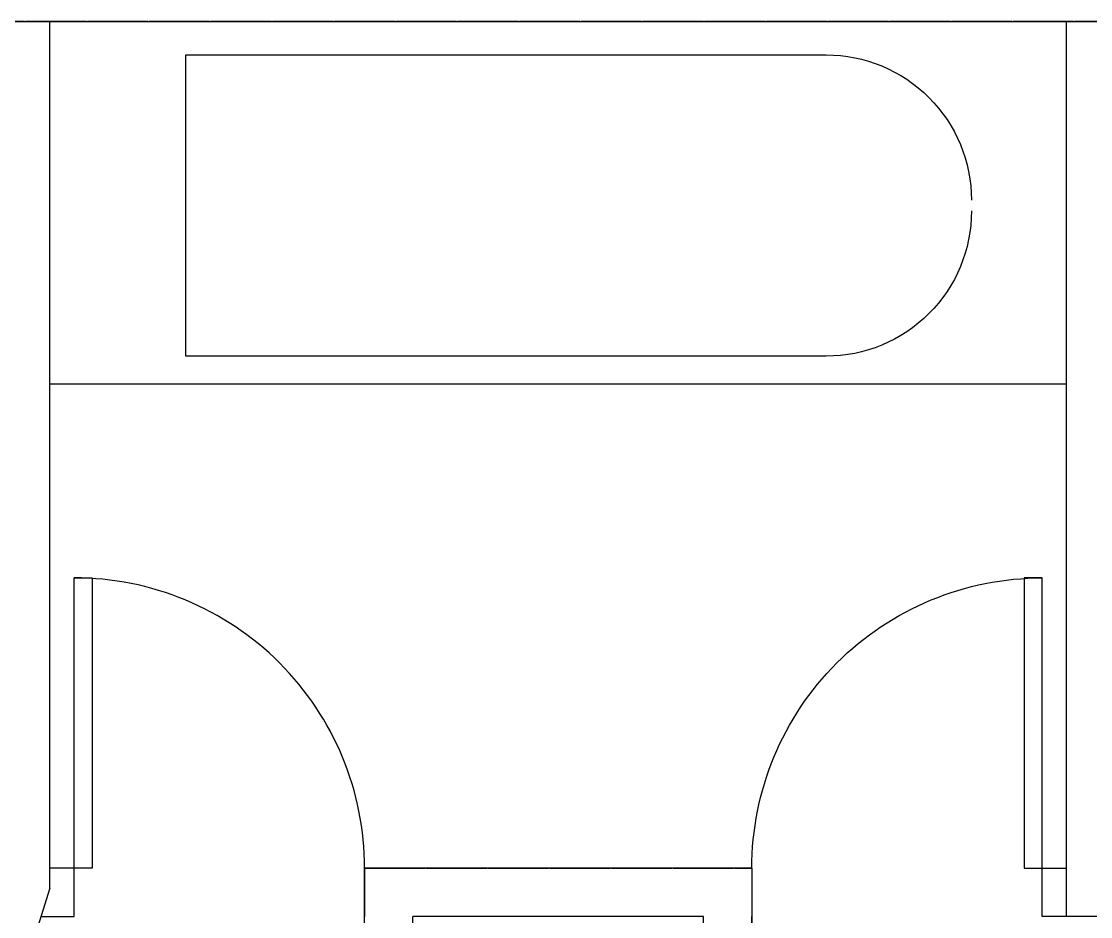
# Model space of a CAD drawing. Header units: inches. Extents: x -460 to 10305, y -938 to 5356.
# Drawn here: x 4341.6 to 4430, y 4574.2 to 4648.2 of the extents above; entities that cross this region are included whole.
import ezdxf

# ---------------------------------------------------------------- set-up
doc = ezdxf.new("R2010")
doc.units = ezdxf.units.IN
doc.header["$MEASUREMENT"] = 0
doc.linetypes.add('01-0263-04-DWG-BFP-ARCH$0$763', pattern=[5.0001, 5, -0.0001])
for name, color, linetype in [('01-0263-04-DWG-BFP-ARCH$0$SP-AREA', 250, '01-0263-04-DWG-BFP-ARCH$0$763'), ('01-0263-04-DWG-BFP-ARCH$0$SP-DOORS', 5, 'Continuous'), ('01-0263-04-DWG-BFP-ARCH$0$SP-FIXT', 35, 'Continuous'), ('01-0263-04-DWG-BFP-ARCH$0$SP-WALL', 7, 'Continuous')]:
    doc.layers.add(name, color=color, linetype=linetype)

# ---------------------------------------------------------------- blocks, each defined once
blk = doc.blocks.new('01-0263-04-DWG-BFP-ARCH$0$DOR01')
at = {"color": 0}
for p, q in [((1, 1), (0, 1)), ((0, 1), (0, 0)), ((1, 0), (1, 1)), ((0, 0), (1, 0))]:
    blk.add_line(p, q, dxfattribs=at)
blk = doc.blocks.new('01-0263-04-DWG-BFP-ARCH$0$DOR00')
at = {"color": 0}
for p, q in [((0, 1), (0, 0)), ((1, 0), (1, 1))]:
    blk.add_line(p, q, dxfattribs=at)
blk = doc.blocks.new('01-0263-04-DWG-BFP-ARCH', base_point=(1295.153, 1353.423))
at = {"layer": '01-0263-04-DWG-BFP-ARCH$0$SP-AREA'}
blk.add_lwpolyline([(1531.153, 1687.423), (1629.153, 1687.423), (1629.153, 1911.423), (1661.153, 1911.423), (1661.153, 1687.423), (1759.153, 1687.423), (1759.153, 1981.423), (1531.153, 1981.423), (1531.153, 1687.423)], close=True, dxfattribs=at)
at = {"layer": '01-0263-04-DWG-BFP-ARCH$0$SP-DOORS'}
for points in [[(1629.158, 1911.427, 0.414214), (1605.158, 1935.427, 0.414214)], [(1661.158, 1911.427, -0.414214), (1685.158, 1935.427, -0.414214)]]:
    blk.add_lwpolyline(points, format="xyb", dxfattribs=at)
at = {"layer": '01-0263-04-DWG-BFP-ARCH$0$SP-FIXT'}
blk.add_line((1687.158, 1951.427), (1603.158, 1951.427), dxfattribs=at)
blk.add_lwpolyline([(1679.309, 1965.753, -0.414214), (1667.309, 1953.753), (1614.392, 1953.753), (1614.392, 1978.653), (1667.309, 1978.653, -0.414214), (1679.309, 1966.653)], format="xyb", dxfattribs=at)
at = {"layer": '01-0263-04-DWG-BFP-ARCH$0$SP-WALL'}
for p, q in [((1531.158, 1981.427), (1759.158, 1981.427)), ((1603.158, 1909.77), (1603.158, 1981.427)), ((1687.158, 1907.427), (1687.158, 1981.427)), ((1605.158, 1911.427), (1603.158, 1911.427)), ((1605.158, 1911.427), (1603.158, 1911.427)), ((1629.158, 1687.427), (1629.158, 1911.427)), ((1661.158, 1911.427), (1629.158, 1911.427)), ((1685.158, 1911.427), (1687.158, 1911.427)), ((1602.422, 1907.427), (1605.158, 1907.427)), ((1633.158, 1687.427), (1633.158, 1907.427)), ((1657.158, 1907.427), (1633.158, 1907.427)), ((1657.158, 1687.427), (1657.158, 1907.427)), ((1661.158, 1687.427), (1661.158, 1907.427)), ((1691.158, 1907.427), (1685.158, 1907.427))]:
    blk.add_line(p, q, dxfattribs=at)
blk.add_lwpolyline([(1603.158, 1909.77), (1590.251, 1868.668), (1590.251, 1847.761)], dxfattribs=at)
at = {"layer": '01-0263-04-DWG-BFP-ARCH$0$SP-DOORS', "yscale": 1.5, "zscale": 24}
for p, xscale, rotation in [((1605.158, 1911.427), -24, 270), ((1685.158, 1911.427), 24, 90)]:
    blk.add_blockref('01-0263-04-DWG-BFP-ARCH$0$DOR01', p, dxfattribs=dict(at, xscale=xscale, rotation=rotation))
at = {"layer": '01-0263-04-DWG-BFP-ARCH$0$SP-WALL', "yscale": -4, "zscale": 24}
for p, xscale in [((1605.158, 1911.427), 24), ((1685.158, 1911.427), -24)]:
    blk.add_blockref('01-0263-04-DWG-BFP-ARCH$0$DOR00', p, dxfattribs=dict(at, xscale=xscale))

msp = doc.modelspace()

# ---------------------------------------------------------------- block references
msp.add_blockref('01-0263-04-DWG-BFP-ARCH', (4035.957, 4020.147))

doc.saveas('drawing.dxf')
